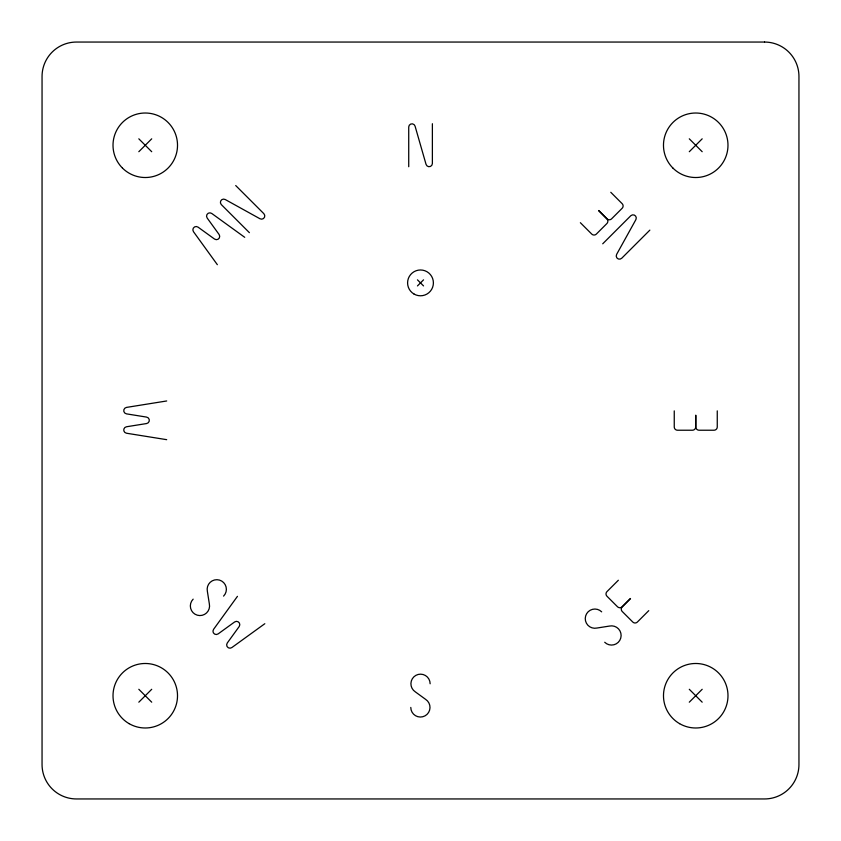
<?xml version="1.0" encoding="UTF-8"?>
<svg xmlns="http://www.w3.org/2000/svg" width="841" height="841" viewBox="0 0 841 841"><rect width="100%" height="100%" fill="white"/><g stroke="black" fill="none" stroke-linecap="round" stroke-linejoin="round"><path stroke-width="1.26" d="M237.446 596.343L213.572 629.341A3.269 3.269 0 0 0 218.134 633.904L234.628 621.962A3.269 3.269 0 0 1 239.191 626.524L227.259 643.018A3.269 3.269 0 0 0 231.822 647.581L264.82 623.707M138.818 151.716L151.716 138.818M417.462 285.919L423.538 279.843M138.818 702.182L151.716 689.284M689.284 151.716L702.182 138.818M602.713 243.806L630.845 215.685A3.238 3.238 0 0 1 635.912 219.575L616.642 254.36A3.227 3.227 0 0 0 621.72 258.25L649.851 230.129M618.356 580.248L606.95 591.644A3.227 3.227 0 0 0 606.95 596.206L617.546 606.803A3.227 3.227 0 0 0 622.109 606.803L630.519 598.487L622.203 606.897A3.227 3.227 0 0 0 622.203 611.46L632.8 622.056A3.227 3.227 0 0 0 637.362 622.056L648.758 610.65M689.284 702.182L702.182 689.284M166.697 400.968L126.476 407.412A3.269 3.269 0 0 0 126.476 413.867L146.586 417.094A3.269 3.269 0 0 1 146.586 423.549L126.476 426.765A3.269 3.269 0 0 0 126.476 433.22L166.697 439.675M244.72 237.32L211.722 213.446A3.269 3.269 0 0 0 207.159 218.008L219.102 234.502A3.269 3.269 0 0 1 214.539 239.065L198.034 227.123A3.269 3.269 0 0 0 193.472 231.685L217.356 264.694M689.284 138.818L702.182 151.716M610.776 192.284L622.172 203.69A3.227 3.227 0 0 1 622.172 208.253L611.586 218.849A3.227 3.227 0 0 1 607.023 218.849L598.613 210.534L606.918 218.944A3.227 3.227 0 0 1 606.918 223.506L596.332 234.103A3.227 3.227 0 0 1 591.77 234.103L580.364 222.697M417.462 279.843L423.538 285.919M235.711 185.546L263.843 213.667A3.227 3.227 0 0 1 259.943 218.744L225.157 199.475A3.238 3.238 0 0 0 221.267 204.542L249.399 232.673M138.818 138.818L151.716 151.716M689.284 689.284L702.182 702.182M138.818 689.284L151.716 702.182M717.257 410.871L717.257 426.997A3.227 3.227 0 0 1 714.03 430.224L699.05 430.224A3.227 3.227 0 0 1 695.822 426.997L695.759 415.17L695.686 426.997A3.227 3.227 0 0 1 692.458 430.224L677.478 430.224A3.227 3.227 0 0 1 674.251 426.997L674.251 410.871M432.379 123.722L432.379 163.511A3.227 3.227 0 0 1 426.04 164.342L415.065 126.118A3.238 3.238 0 0 0 408.726 126.949L408.726 166.728M430.14 683.775A9.619 9.619 0 0 0 415.906 675.344A9.619 9.619 0 0 0 415.359 691.891L425.567 699.323A9.619 9.619 0 0 1 425.02 715.859A9.619 9.619 0 0 1 410.786 707.428M601.672 611.849A9.619 9.619 0 0 0 585.641 615.959A9.619 9.619 0 0 0 596.952 628.038L609.431 626.072A9.619 9.619 0 0 1 620.742 638.151A9.619 9.619 0 0 1 604.711 642.261M223.569 596.111A9.619 9.619 0 0 0 219.459 580.08A9.619 9.619 0 0 0 207.38 591.391L209.346 603.87A9.619 9.619 0 0 1 197.267 615.181A9.619 9.619 0 0 1 193.157 599.149M764.543 42.05L76.457 42.05A34.407 34.407 0 0 0 42.05 76.457L42.05 764.543A34.407 34.407 0 0 0 76.457 798.95L764.543 798.95A34.407 34.407 0 0 0 798.95 764.543L798.95 76.457A34.407 34.407 0 0 0 764.543 42.05M414.045 294.056A12.899 12.899 0 0 0 433.399 282.881A12.899 12.899 0 0 0 414.045 271.706A12.899 12.899 0 0 0 414.045 294.056M129.136 723.67A32.252 32.252 0 0 0 177.514 695.738A32.252 32.252 0 0 0 129.136 667.807A32.252 32.252 0 0 0 129.136 723.67M679.612 723.67A32.252 32.252 0 0 0 727.991 695.738A32.252 32.252 0 0 0 679.612 667.807A32.252 32.252 0 0 0 679.612 723.67M122.46 168.074A32.252 32.252 0 0 0 176.421 153.609A32.252 32.252 0 0 0 136.915 114.113A32.252 32.252 0 0 0 122.46 168.074M672.926 168.074A32.252 32.252 0 0 0 726.887 153.609A32.252 32.252 0 0 0 687.391 114.113A32.252 32.252 0 0 0 672.926 168.074"/></g></svg>
